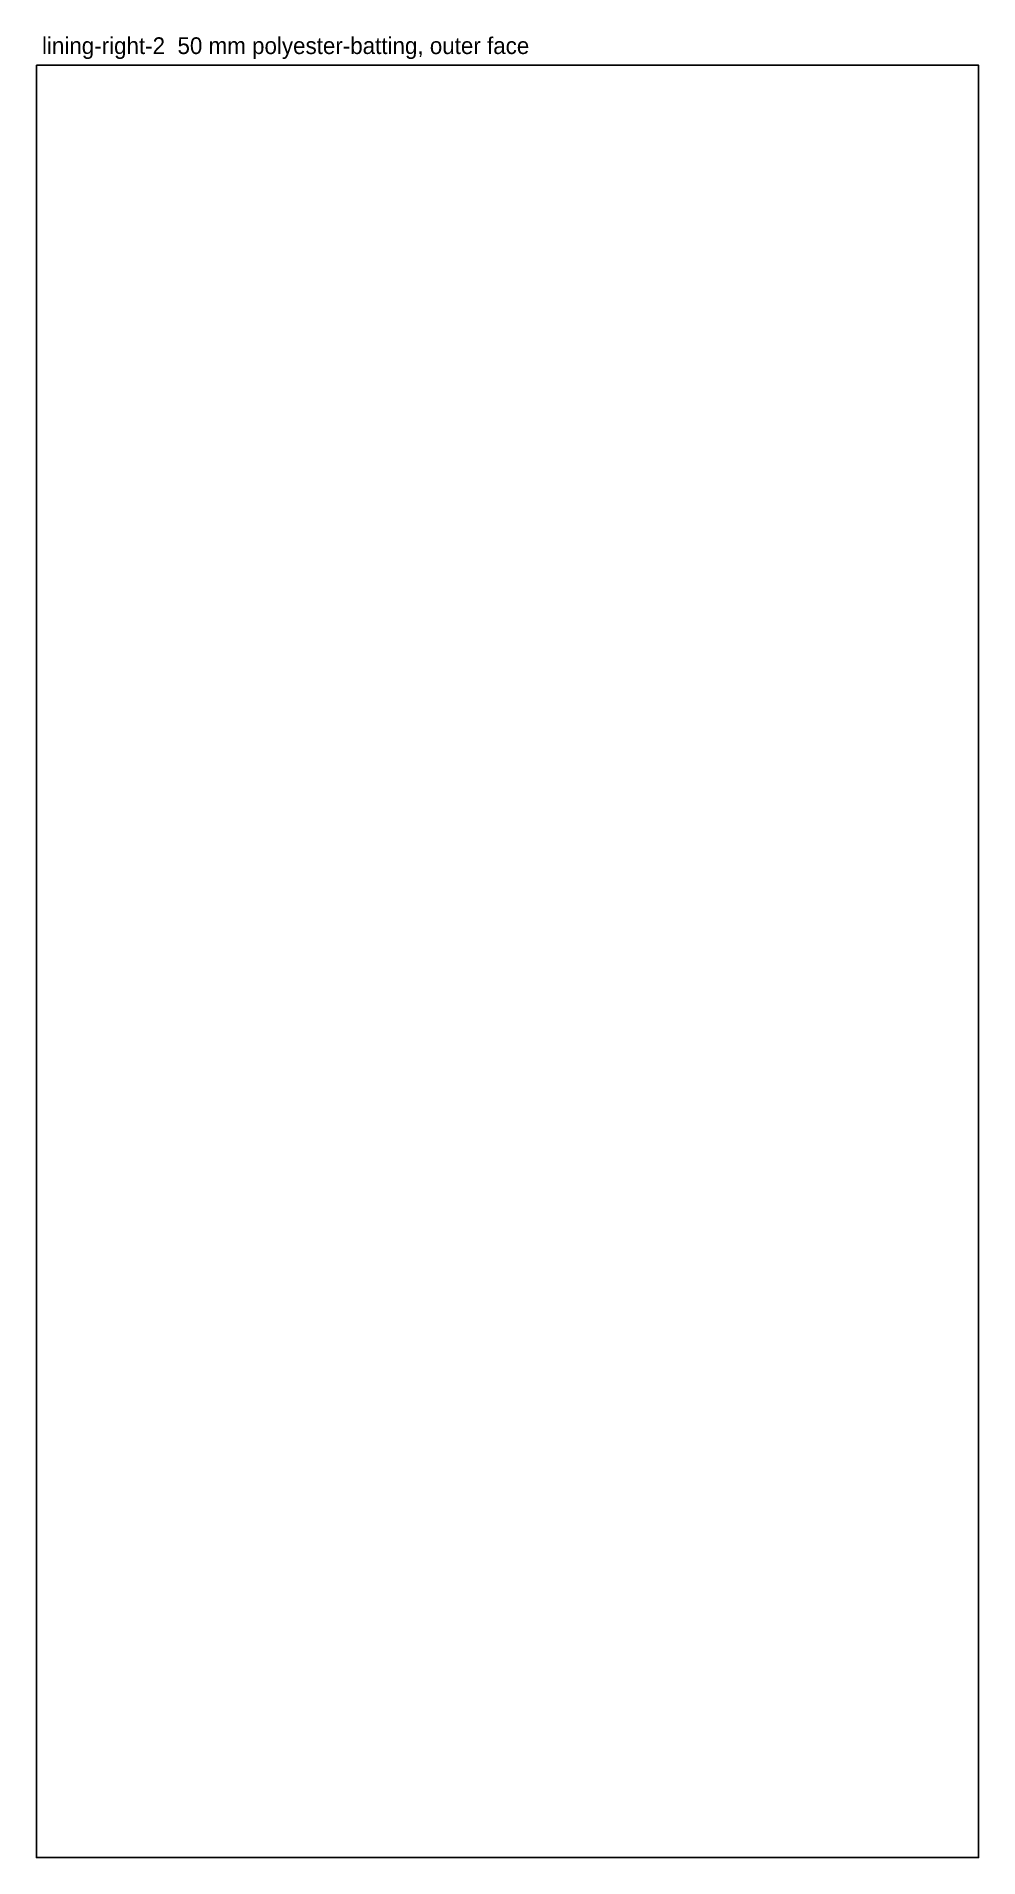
# Model space of a CAD drawing. Header units: millimetres. Extents: x 0 to 338, y 0 to 653.
import ezdxf

# ---------------------------------------------------------------- set-up
doc = ezdxf.new("R2010")
doc.units = ezdxf.units.MM
doc.layers.add('CUT_OUTSIDE', color=1, linetype='Continuous')
doc.layers.add('NOTES', color=7, linetype='Continuous')

msp = doc.modelspace()

# ---------------------------------------------------------------- linework, layer by layer
at = {"layer": 'CUT_OUTSIDE'}
msp.add_lwpolyline([(0, 643), (0, 0), (338, 0), (338, 643), (0, 643)], close=True, dxfattribs=at)

# ---------------------------------------------------------------- texts
at = {"layer": 'NOTES'}
msp.add_text('lining-right-2  50 mm polyester-batting, outer face', height=6, dxfattribs=at).set_placement((2, 647))

doc.saveas('drawing.dxf')
